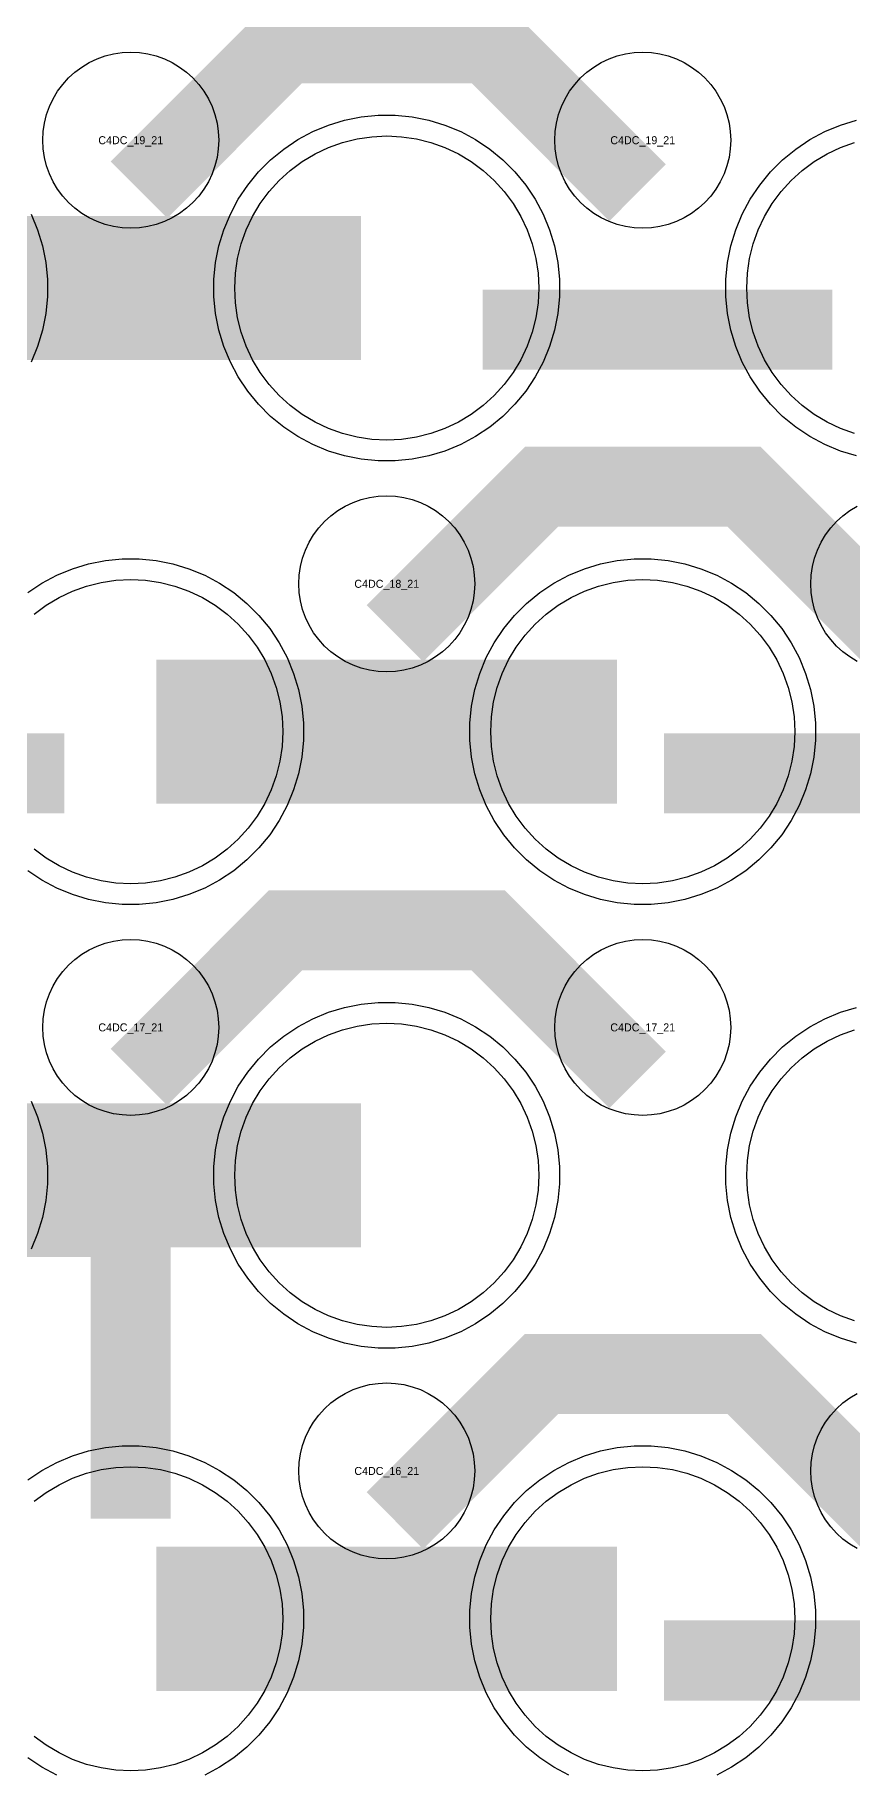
# Model space of a CAD drawing. Extents: x -11880 to 11880, y -14992 to 14992.
# Drawn here: x -5310 to -5055, y -12671 to -12128 of the extents above; entities that cross this region are included whole.
import ezdxf
from ezdxf.enums import TextEntityAlignment as Align

# ---------------------------------------------------------------- set-up
doc = ezdxf.new("R2010")
doc.units = 0
doc.header["$MEASUREMENT"] = 0
for name, color, linetype in [('GDS_775_DT_237', 138, 'CONTINUOUS'), ('RDL1_FS', 34, 'CONTINUOUS'), ('RDL_BS', 160, 'CONTINUOUS')]:
    doc.layers.add(name, color=color, linetype=linetype)

msp = doc.modelspace()

# ---------------------------------------------------------------- linework, layer by layer
at = {"layer": 'RDL1_FS', "color": 240, "true_color": 0xed1f24}
msp.add_lwpolyline([(-5200, -12254.354), (-5204.657, -12254.125), (-5209.268, -12253.441), (-5213.791, -12252.309), (-5218.181, -12250.737), (-5222.395, -12248.745), (-5226.395, -12246.347), (-5230.14, -12243.569), (-5233.594, -12240.439), (-5236.724, -12236.985), (-5239.502, -12233.24), (-5241.9, -12229.24), (-5243.892, -12225.026), (-5245.464, -12220.636), (-5246.596, -12216.113), (-5247.28, -12211.502), (-5247.509, -12206.845), (-5247.28, -12202.188), (-5246.596, -12197.577), (-5245.464, -12193.054), (-5243.892, -12188.664), (-5241.9, -12184.45), (-5239.502, -12180.45), (-5236.724, -12176.705), (-5233.594, -12173.251), (-5230.14, -12170.121), (-5226.395, -12167.343), (-5222.395, -12164.945), (-5218.181, -12162.953), (-5213.791, -12161.381), (-5209.268, -12160.249), (-5204.657, -12159.565), (-5200, -12159.336), (-5195.343, -12159.565), (-5190.732, -12160.249), (-5186.209, -12161.381), (-5181.819, -12162.953), (-5177.605, -12164.945), (-5173.605, -12167.343), (-5169.86, -12170.121), (-5166.406, -12173.251), (-5163.276, -12176.705), (-5160.498, -12180.45), (-5158.1, -12184.45), (-5156.108, -12188.664), (-5154.536, -12193.054), (-5153.404, -12197.577), (-5152.72, -12202.188), (-5152.491, -12206.845), (-5152.72, -12211.502), (-5153.404, -12216.113), (-5154.536, -12220.636), (-5156.108, -12225.026), (-5158.1, -12229.24), (-5160.498, -12233.24), (-5163.276, -12236.985), (-5166.406, -12240.439), (-5169.86, -12243.569), (-5173.605, -12246.347), (-5177.605, -12248.745), (-5181.819, -12250.737), (-5186.209, -12252.309), (-5190.732, -12253.441), (-5195.343, -12254.125)], close=True, dxfattribs=at)
msp.add_lwpolyline([(-5053.791, -12252.309), (-5058.181, -12250.737), (-5062.395, -12248.745), (-5066.395, -12246.347), (-5070.14, -12243.569), (-5073.594, -12240.439), (-5076.724, -12236.985), (-5079.502, -12233.24), (-5081.9, -12229.24), (-5083.892, -12225.026), (-5085.464, -12220.636), (-5086.596, -12216.113), (-5087.28, -12211.502), (-5087.509, -12206.845), (-5087.28, -12202.188), (-5086.596, -12197.577), (-5085.464, -12193.054), (-5083.892, -12188.664), (-5081.9, -12184.45), (-5079.502, -12180.45), (-5076.724, -12176.705), (-5073.594, -12173.251), (-5070.14, -12170.121), (-5066.395, -12167.343), (-5062.395, -12164.945), (-5058.181, -12162.953), (-5053.791, -12161.381)], dxfattribs=at)
for points in [[(-5351.998, -12206.845, 45, 45, 0), (-5279.998, -12206.845, 45, 45, 0)], [(-5279.998, -12206.845, 45, 45, 0), (-5207.998, -12206.845, 45, 45, 0)]]:
    msp.add_lwpolyline(points, format="xyseb", dxfattribs=at)
at = {"layer": 'RDL1_FS'}
for points in [[(-5310.14, -12308.686), (-5306.395, -12305.908), (-5302.395, -12303.51), (-5298.181, -12301.518), (-5293.791, -12299.946), (-5289.268, -12298.814), (-5284.657, -12298.13), (-5280, -12297.901), (-5275.343, -12298.13), (-5270.732, -12298.814), (-5266.209, -12299.946), (-5261.819, -12301.518), (-5257.605, -12303.51), (-5253.605, -12305.908), (-5249.86, -12308.686), (-5246.406, -12311.816), (-5243.276, -12315.27), (-5240.498, -12319.015), (-5238.1, -12323.015), (-5236.108, -12327.229), (-5234.536, -12331.619), (-5233.404, -12336.142), (-5232.72, -12340.753), (-5232.491, -12345.41), (-5232.72, -12350.067), (-5233.404, -12354.678), (-5234.536, -12359.201), (-5236.108, -12363.591), (-5238.1, -12367.805), (-5240.498, -12371.805), (-5243.276, -12375.55), (-5246.406, -12379.004), (-5249.86, -12382.134), (-5253.605, -12384.912), (-5257.605, -12387.31), (-5261.819, -12389.302), (-5266.209, -12390.874), (-5270.732, -12392.006), (-5275.343, -12392.69), (-5280, -12392.919), (-5284.657, -12392.69), (-5289.268, -12392.006), (-5293.791, -12390.874), (-5298.181, -12389.302), (-5302.395, -12387.31), (-5306.395, -12384.912), (-5310.14, -12382.134)], [(-5053.791, -12529.439), (-5058.181, -12527.867), (-5062.395, -12525.875), (-5066.395, -12523.477), (-5070.14, -12520.699), (-5073.594, -12517.569), (-5076.724, -12514.115), (-5079.502, -12510.37), (-5081.9, -12506.37), (-5083.892, -12502.156), (-5085.464, -12497.766), (-5086.596, -12493.243), (-5087.28, -12488.632), (-5087.509, -12483.975), (-5087.28, -12479.318), (-5086.596, -12474.707), (-5085.464, -12470.184), (-5083.892, -12465.794), (-5081.9, -12461.58), (-5079.502, -12457.58), (-5076.724, -12453.835), (-5073.594, -12450.381), (-5070.14, -12447.251), (-5066.395, -12444.473), (-5062.395, -12442.075), (-5058.181, -12440.083), (-5053.791, -12438.511)], [(-5310.14, -12585.816), (-5306.395, -12583.038), (-5302.395, -12580.64), (-5298.181, -12578.648), (-5293.791, -12577.076), (-5289.268, -12575.944), (-5284.657, -12575.26), (-5280, -12575.031), (-5275.343, -12575.26), (-5270.732, -12575.944), (-5266.209, -12577.076), (-5261.819, -12578.648), (-5257.605, -12580.64), (-5253.605, -12583.038), (-5249.86, -12585.816), (-5246.406, -12588.946), (-5243.276, -12592.4), (-5240.498, -12596.145), (-5238.1, -12600.145), (-5236.108, -12604.359), (-5234.536, -12608.749), (-5233.404, -12613.272), (-5232.72, -12617.883), (-5232.491, -12622.54), (-5232.72, -12627.197), (-5233.404, -12631.808), (-5234.536, -12636.331), (-5236.108, -12640.721), (-5238.1, -12644.935), (-5240.498, -12648.935), (-5243.276, -12652.68), (-5246.406, -12656.134), (-5249.86, -12659.264), (-5253.605, -12662.042), (-5257.605, -12664.44), (-5261.819, -12666.432), (-5266.209, -12668.004), (-5270.732, -12669.136), (-5275.343, -12669.82), (-5280, -12670.049), (-5284.657, -12669.82), (-5289.268, -12669.136), (-5293.791, -12668.004), (-5298.181, -12666.432), (-5302.395, -12664.44), (-5306.395, -12662.042), (-5310.14, -12659.264)]]:
    msp.add_lwpolyline(points, dxfattribs=at)
for points in [[(-5120, -12392.919), (-5124.657, -12392.69), (-5129.268, -12392.006), (-5133.791, -12390.874), (-5138.181, -12389.302), (-5142.395, -12387.31), (-5146.395, -12384.912), (-5150.14, -12382.134), (-5153.594, -12379.004), (-5156.724, -12375.55), (-5159.502, -12371.805), (-5161.9, -12367.805), (-5163.892, -12363.591), (-5165.464, -12359.201), (-5166.596, -12354.678), (-5167.28, -12350.067), (-5167.509, -12345.41), (-5167.28, -12340.753), (-5166.596, -12336.142), (-5165.464, -12331.619), (-5163.892, -12327.229), (-5161.9, -12323.015), (-5159.502, -12319.015), (-5156.724, -12315.27), (-5153.594, -12311.816), (-5150.14, -12308.686), (-5146.395, -12305.908), (-5142.395, -12303.51), (-5138.181, -12301.518), (-5133.791, -12299.946), (-5129.268, -12298.814), (-5124.657, -12298.13), (-5120, -12297.901), (-5115.343, -12298.13), (-5110.732, -12298.814), (-5106.209, -12299.946), (-5101.819, -12301.518), (-5097.605, -12303.51), (-5093.605, -12305.908), (-5089.86, -12308.686), (-5086.406, -12311.816), (-5083.276, -12315.27), (-5080.498, -12319.015), (-5078.1, -12323.015), (-5076.108, -12327.229), (-5074.536, -12331.619), (-5073.404, -12336.142), (-5072.72, -12340.753), (-5072.491, -12345.41), (-5072.72, -12350.067), (-5073.404, -12354.678), (-5074.536, -12359.201), (-5076.108, -12363.591), (-5078.1, -12367.805), (-5080.498, -12371.805), (-5083.276, -12375.55), (-5086.406, -12379.004), (-5089.86, -12382.134), (-5093.605, -12384.912), (-5097.605, -12387.31), (-5101.819, -12389.302), (-5106.209, -12390.874), (-5110.732, -12392.006), (-5115.343, -12392.69)], [(-5200, -12531.484), (-5204.657, -12531.255), (-5209.268, -12530.571), (-5213.791, -12529.439), (-5218.181, -12527.867), (-5222.395, -12525.875), (-5226.395, -12523.477), (-5230.14, -12520.699), (-5233.594, -12517.569), (-5236.724, -12514.115), (-5239.502, -12510.37), (-5241.9, -12506.37), (-5243.892, -12502.156), (-5245.464, -12497.766), (-5246.596, -12493.243), (-5247.28, -12488.632), (-5247.509, -12483.975), (-5247.28, -12479.318), (-5246.596, -12474.707), (-5245.464, -12470.184), (-5243.892, -12465.794), (-5241.9, -12461.58), (-5239.502, -12457.58), (-5236.724, -12453.835), (-5233.594, -12450.381), (-5230.14, -12447.251), (-5226.395, -12444.473), (-5222.395, -12442.075), (-5218.181, -12440.083), (-5213.791, -12438.511), (-5209.268, -12437.379), (-5204.657, -12436.695), (-5200, -12436.466), (-5195.343, -12436.695), (-5190.732, -12437.379), (-5186.209, -12438.511), (-5181.819, -12440.083), (-5177.605, -12442.075), (-5173.605, -12444.473), (-5169.86, -12447.251), (-5166.406, -12450.381), (-5163.276, -12453.835), (-5160.498, -12457.58), (-5158.1, -12461.58), (-5156.108, -12465.794), (-5154.536, -12470.184), (-5153.404, -12474.707), (-5152.72, -12479.318), (-5152.491, -12483.975), (-5152.72, -12488.632), (-5153.404, -12493.243), (-5154.536, -12497.766), (-5156.108, -12502.156), (-5158.1, -12506.37), (-5160.498, -12510.37), (-5163.276, -12514.115), (-5166.406, -12517.569), (-5169.86, -12520.699), (-5173.605, -12523.477), (-5177.605, -12525.875), (-5181.819, -12527.867), (-5186.209, -12529.439), (-5190.732, -12530.571), (-5195.343, -12531.255)], [(-5120, -12670.049), (-5124.657, -12669.82), (-5129.268, -12669.136), (-5133.791, -12668.004), (-5138.181, -12666.432), (-5142.395, -12664.44), (-5146.395, -12662.042), (-5150.14, -12659.264), (-5153.594, -12656.134), (-5156.724, -12652.68), (-5159.502, -12648.935), (-5161.9, -12644.935), (-5163.892, -12640.721), (-5165.464, -12636.331), (-5166.596, -12631.808), (-5167.28, -12627.197), (-5167.509, -12622.54), (-5167.28, -12617.883), (-5166.596, -12613.272), (-5165.464, -12608.749), (-5163.892, -12604.359), (-5161.9, -12600.145), (-5159.502, -12596.145), (-5156.724, -12592.4), (-5153.594, -12588.946), (-5150.14, -12585.816), (-5146.395, -12583.038), (-5142.395, -12580.64), (-5138.181, -12578.648), (-5133.791, -12577.076), (-5129.268, -12575.944), (-5124.657, -12575.26), (-5120, -12575.031), (-5115.343, -12575.26), (-5110.732, -12575.944), (-5106.209, -12577.076), (-5101.819, -12578.648), (-5097.605, -12580.64), (-5093.605, -12583.038), (-5089.86, -12585.816), (-5086.406, -12588.946), (-5083.276, -12592.4), (-5080.498, -12596.145), (-5078.1, -12600.145), (-5076.108, -12604.359), (-5074.536, -12608.749), (-5073.404, -12613.272), (-5072.72, -12617.883), (-5072.491, -12622.54), (-5072.72, -12627.197), (-5073.404, -12631.808), (-5074.536, -12636.331), (-5076.108, -12640.721), (-5078.1, -12644.935), (-5080.498, -12648.935), (-5083.276, -12652.68), (-5086.406, -12656.134), (-5089.86, -12659.264), (-5093.605, -12662.042), (-5097.605, -12664.44), (-5101.819, -12666.432), (-5106.209, -12668.004), (-5110.732, -12669.136), (-5115.343, -12669.82)]]:
    msp.add_lwpolyline(points, close=True, dxfattribs=at)
for points in [[(-5271.998, -12345.41, 45, 45, 0), (-5199.998, -12345.41, 45, 45, 0)], [(-5199.998, -12345.41, 45, 45, 0), (-5127.998, -12345.41, 45, 45, 0)], [(-5351.998, -12483.975, 45, 45, 0), (-5279.998, -12483.975, 45, 45, 0)], [(-5279.998, -12483.975, 45, 45, 0), (-5207.998, -12483.975, 45, 45, 0)], [(-5271.998, -12622.54, 45, 45, 0), (-5199.998, -12622.54, 45, 45, 0)], [(-5199.998, -12622.54, 45, 45, 0), (-5127.998, -12622.54, 45, 45, 0)]]:
    msp.add_lwpolyline(points, format="xyseb", dxfattribs=at)
at = {"layer": 'RDL_BS'}
for points in [[(-5277.438, -12176.159, 25, 25, 0), (-5231.623, -12130.344, 25, 25, 0), (-5198.07, -12130.344, 25, 25, 0)], [(-5121.599, -12177.058, 25, 25, 0), (-5168.313, -12130.344, 25, 25, 0), (-5198.071, -12130.344, 25, 25, 0)], [(-5197.438, -12314.724, 25, 25, 0), (-5151.623, -12268.909, 25, 25, 0), (-5118.07, -12268.909, 25, 25, 0)], [(-5041.599, -12315.623, 25, 25, 0), (-5088.313, -12268.909, 25, 25, 0), (-5118.071, -12268.909, 25, 25, 0)], [(-5409.984, -12358.423, 25, 25, 0), (-5300.719, -12358.423, 25, 25, 0)], [(-5027.5, -12358.423, 25, 25, 0), (-5113.333, -12358.423, 25, 25, 0)], [(-5067.056, -12358.423, 25, 25, 0), (-5108.26, -12358.423, 25, 25, 0)], [(-5277.438, -12453.289, 25, 25, 0), (-5231.623, -12407.474, 25, 25, 0), (-5198.07, -12407.474, 25, 25, 0)], [(-5121.599, -12454.188, 25, 25, 0), (-5168.313, -12407.474, 25, 25, 0), (-5198.071, -12407.474, 25, 25, 0)], [(-5280, -12591.265, 25, 25, 0), (-5280, -12484.488, 25, 25, 0)], [(-5267.5, -12496.988, 25, 25, 0), (-5353.333, -12496.988, 25, 25, 0)], [(-5307.056, -12496.988, 25, 25, 0), (-5348.26, -12496.988, 25, 25, 0)], [(-5280, -12514.957, 25, 25, 0), (-5280, -12560.577, 25, 25, 0)], [(-5197.438, -12591.854, 25, 25, 0), (-5151.623, -12546.039, 25, 25, 0), (-5118.07, -12546.039, 25, 25, 0)], [(-5041.599, -12592.753, 25, 25, 0), (-5088.313, -12546.039, 25, 25, 0), (-5118.071, -12546.039, 25, 25, 0)], [(-5027.5, -12635.553, 25, 25, 0), (-5113.333, -12635.553, 25, 25, 0)], [(-5067.056, -12635.553, 25, 25, 0), (-5108.26, -12635.553, 25, 25, 0)]]:
    msp.add_lwpolyline(points, format="xyseb", dxfattribs=at)
for points in [[(-5280, -12188.151), (-5282.693, -12188.019), (-5285.365, -12187.623), (-5287.984, -12186.966), (-5290.519, -12186.059), (-5292.956, -12184.907), (-5295.28, -12183.514), (-5297.443, -12181.911), (-5299.442, -12180.099), (-5301.254, -12178.1), (-5302.857, -12175.937), (-5304.25, -12173.613), (-5305.402, -12171.176), (-5306.309, -12168.641), (-5306.966, -12166.022), (-5307.362, -12163.35), (-5307.494, -12160.657), (-5307.362, -12157.964), (-5306.966, -12155.292), (-5306.309, -12152.673), (-5305.402, -12150.138), (-5304.25, -12147.701), (-5302.857, -12145.377), (-5301.254, -12143.214), (-5299.442, -12141.215), (-5297.443, -12139.403), (-5295.28, -12137.8), (-5292.956, -12136.407), (-5290.519, -12135.255), (-5287.984, -12134.348), (-5285.365, -12133.691), (-5282.693, -12133.295), (-5280, -12133.163), (-5277.307, -12133.295), (-5274.635, -12133.691), (-5272.016, -12134.348), (-5269.481, -12135.255), (-5267.044, -12136.407), (-5264.72, -12137.8), (-5262.557, -12139.403), (-5260.558, -12141.215), (-5258.746, -12143.214), (-5257.143, -12145.377), (-5255.75, -12147.701), (-5254.598, -12150.138), (-5253.691, -12152.673), (-5253.034, -12155.292), (-5252.638, -12157.964), (-5252.506, -12160.657), (-5252.638, -12163.35), (-5253.034, -12166.022), (-5253.691, -12168.641), (-5254.598, -12171.176), (-5255.75, -12173.613), (-5257.143, -12175.937), (-5258.746, -12178.1), (-5260.558, -12180.099), (-5262.557, -12181.911), (-5264.72, -12183.514), (-5267.044, -12184.907), (-5269.481, -12186.059), (-5272.016, -12186.966), (-5274.635, -12187.623), (-5277.307, -12188.019)], [(-5120, -12188.151), (-5122.693, -12188.019), (-5125.365, -12187.623), (-5127.984, -12186.966), (-5130.519, -12186.059), (-5132.956, -12184.907), (-5135.28, -12183.514), (-5137.443, -12181.911), (-5139.442, -12180.099), (-5141.254, -12178.1), (-5142.857, -12175.937), (-5144.25, -12173.613), (-5145.402, -12171.176), (-5146.309, -12168.641), (-5146.966, -12166.022), (-5147.362, -12163.35), (-5147.494, -12160.657), (-5147.362, -12157.964), (-5146.966, -12155.292), (-5146.309, -12152.673), (-5145.402, -12150.138), (-5144.25, -12147.701), (-5142.857, -12145.377), (-5141.254, -12143.214), (-5139.442, -12141.215), (-5137.443, -12139.403), (-5135.28, -12137.8), (-5132.956, -12136.407), (-5130.519, -12135.255), (-5127.984, -12134.348), (-5125.365, -12133.691), (-5122.693, -12133.295), (-5120, -12133.163), (-5117.307, -12133.295), (-5114.635, -12133.691), (-5112.016, -12134.348), (-5109.481, -12135.255), (-5107.044, -12136.407), (-5104.72, -12137.8), (-5102.557, -12139.403), (-5100.558, -12141.215), (-5098.746, -12143.214), (-5097.143, -12145.377), (-5095.75, -12147.701), (-5094.598, -12150.138), (-5093.691, -12152.673), (-5093.034, -12155.292), (-5092.638, -12157.964), (-5092.506, -12160.657), (-5092.638, -12163.35), (-5093.034, -12166.022), (-5093.691, -12168.641), (-5094.598, -12171.176), (-5095.75, -12173.613), (-5097.143, -12175.937), (-5098.746, -12178.1), (-5100.558, -12180.099), (-5102.557, -12181.911), (-5104.72, -12183.514), (-5107.044, -12184.907), (-5109.481, -12186.059), (-5112.016, -12186.966), (-5114.635, -12187.623), (-5117.307, -12188.019)], [(-5200, -12326.716), (-5202.693, -12326.584), (-5205.365, -12326.188), (-5207.984, -12325.531), (-5210.519, -12324.624), (-5212.956, -12323.472), (-5215.28, -12322.079), (-5217.443, -12320.476), (-5219.442, -12318.664), (-5221.254, -12316.665), (-5222.857, -12314.502), (-5224.25, -12312.178), (-5225.402, -12309.741), (-5226.309, -12307.206), (-5226.966, -12304.587), (-5227.362, -12301.915), (-5227.494, -12299.222), (-5227.362, -12296.529), (-5226.966, -12293.857), (-5226.309, -12291.238), (-5225.402, -12288.703), (-5224.25, -12286.266), (-5222.857, -12283.942), (-5221.254, -12281.779), (-5219.442, -12279.78), (-5217.443, -12277.968), (-5215.28, -12276.365), (-5212.956, -12274.972), (-5210.519, -12273.82), (-5207.984, -12272.913), (-5205.365, -12272.256), (-5202.693, -12271.86), (-5200, -12271.728), (-5197.307, -12271.86), (-5194.635, -12272.256), (-5192.016, -12272.913), (-5189.481, -12273.82), (-5187.044, -12274.972), (-5184.72, -12276.365), (-5182.557, -12277.968), (-5180.558, -12279.78), (-5178.746, -12281.779), (-5177.143, -12283.942), (-5175.75, -12286.266), (-5174.598, -12288.703), (-5173.691, -12291.238), (-5173.034, -12293.857), (-5172.638, -12296.529), (-5172.506, -12299.222), (-5172.638, -12301.915), (-5173.034, -12304.587), (-5173.691, -12307.206), (-5174.598, -12309.741), (-5175.75, -12312.178), (-5177.143, -12314.502), (-5178.746, -12316.665), (-5180.558, -12318.664), (-5182.557, -12320.476), (-5184.72, -12322.079), (-5187.044, -12323.472), (-5189.481, -12324.624), (-5192.016, -12325.531), (-5194.635, -12326.188), (-5197.307, -12326.584)], [(-5122.644, -12399.41), (-5127.938, -12398.893), (-5133.165, -12397.847), (-5138.205, -12396.316), (-5143.115, -12394.285), (-5147.777, -12391.793), (-5152.191, -12388.846), (-5156.292, -12385.484), (-5160.074, -12381.702), (-5163.436, -12377.601), (-5166.383, -12373.187), (-5168.875, -12368.525), (-5170.906, -12363.615), (-5172.437, -12358.575), (-5173.483, -12353.348), (-5174, -12348.054), (-5174, -12342.766), (-5173.483, -12337.472), (-5172.437, -12332.245), (-5170.906, -12327.205), (-5168.875, -12322.295), (-5166.383, -12317.633), (-5163.436, -12313.219), (-5160.074, -12309.118), (-5156.292, -12305.336), (-5152.191, -12301.974), (-5147.777, -12299.027), (-5143.115, -12296.535), (-5138.205, -12294.504), (-5133.165, -12292.973), (-5127.938, -12291.927), (-5122.644, -12291.41), (-5117.356, -12291.41), (-5112.062, -12291.927), (-5106.835, -12292.973), (-5101.795, -12294.504), (-5096.885, -12296.535), (-5092.223, -12299.027), (-5087.809, -12301.974), (-5083.708, -12305.336), (-5079.926, -12309.118), (-5076.564, -12313.219), (-5073.617, -12317.633), (-5071.125, -12322.295), (-5069.094, -12327.205), (-5067.563, -12332.245), (-5066.517, -12337.472), (-5066, -12342.766), (-5066, -12348.054), (-5066.517, -12353.348), (-5067.563, -12358.575), (-5069.094, -12363.615), (-5071.125, -12368.525), (-5073.617, -12373.187), (-5076.564, -12377.601), (-5079.926, -12381.702), (-5083.708, -12385.484), (-5087.809, -12388.846), (-5092.223, -12391.793), (-5096.885, -12394.285), (-5101.795, -12396.316), (-5106.835, -12397.847), (-5112.062, -12398.893), (-5117.356, -12399.41)], [(-5280, -12465.281), (-5282.693, -12465.149), (-5285.365, -12464.753), (-5287.984, -12464.096), (-5290.519, -12463.189), (-5292.956, -12462.037), (-5295.28, -12460.644), (-5297.443, -12459.041), (-5299.442, -12457.229), (-5301.254, -12455.23), (-5302.857, -12453.067), (-5304.25, -12450.743), (-5305.402, -12448.306), (-5306.309, -12445.771), (-5306.966, -12443.152), (-5307.362, -12440.48), (-5307.494, -12437.787), (-5307.362, -12435.094), (-5306.966, -12432.422), (-5306.309, -12429.803), (-5305.402, -12427.268), (-5304.25, -12424.831), (-5302.857, -12422.507), (-5301.254, -12420.344), (-5299.442, -12418.345), (-5297.443, -12416.533), (-5295.28, -12414.93), (-5292.956, -12413.537), (-5290.519, -12412.385), (-5287.984, -12411.478), (-5285.365, -12410.821), (-5282.693, -12410.425), (-5280, -12410.293), (-5277.307, -12410.425), (-5274.635, -12410.821), (-5272.016, -12411.478), (-5269.481, -12412.385), (-5267.044, -12413.537), (-5264.72, -12414.93), (-5262.557, -12416.533), (-5260.558, -12418.345), (-5258.746, -12420.344), (-5257.143, -12422.507), (-5255.75, -12424.831), (-5254.598, -12427.268), (-5253.691, -12429.803), (-5253.034, -12432.422), (-5252.638, -12435.094), (-5252.506, -12437.787), (-5252.638, -12440.48), (-5253.034, -12443.152), (-5253.691, -12445.771), (-5254.598, -12448.306), (-5255.75, -12450.743), (-5257.143, -12453.067), (-5258.746, -12455.23), (-5260.558, -12457.229), (-5262.557, -12459.041), (-5264.72, -12460.644), (-5267.044, -12462.037), (-5269.481, -12463.189), (-5272.016, -12464.096), (-5274.635, -12464.753), (-5277.307, -12465.149)], [(-5120, -12465.281), (-5122.693, -12465.149), (-5125.365, -12464.753), (-5127.984, -12464.096), (-5130.519, -12463.189), (-5132.956, -12462.037), (-5135.28, -12460.644), (-5137.443, -12459.041), (-5139.442, -12457.229), (-5141.254, -12455.23), (-5142.857, -12453.067), (-5144.25, -12450.743), (-5145.402, -12448.306), (-5146.309, -12445.771), (-5146.966, -12443.152), (-5147.362, -12440.48), (-5147.494, -12437.787), (-5147.362, -12435.094), (-5146.966, -12432.422), (-5146.309, -12429.803), (-5145.402, -12427.268), (-5144.25, -12424.831), (-5142.857, -12422.507), (-5141.254, -12420.344), (-5139.442, -12418.345), (-5137.443, -12416.533), (-5135.28, -12414.93), (-5132.956, -12413.537), (-5130.519, -12412.385), (-5127.984, -12411.478), (-5125.365, -12410.821), (-5122.693, -12410.425), (-5120, -12410.293), (-5117.307, -12410.425), (-5114.635, -12410.821), (-5112.016, -12411.478), (-5109.481, -12412.385), (-5107.044, -12413.537), (-5104.72, -12414.93), (-5102.557, -12416.533), (-5100.558, -12418.345), (-5098.746, -12420.344), (-5097.143, -12422.507), (-5095.75, -12424.831), (-5094.598, -12427.268), (-5093.691, -12429.803), (-5093.034, -12432.422), (-5092.638, -12435.094), (-5092.506, -12437.787), (-5092.638, -12440.48), (-5093.034, -12443.152), (-5093.691, -12445.771), (-5094.598, -12448.306), (-5095.75, -12450.743), (-5097.143, -12453.067), (-5098.746, -12455.23), (-5100.558, -12457.229), (-5102.557, -12459.041), (-5104.72, -12460.644), (-5107.044, -12462.037), (-5109.481, -12463.189), (-5112.016, -12464.096), (-5114.635, -12464.753), (-5117.307, -12465.149)], [(-5202.644, -12537.975), (-5207.938, -12537.458), (-5213.165, -12536.412), (-5218.205, -12534.881), (-5223.115, -12532.85), (-5227.777, -12530.358), (-5232.191, -12527.411), (-5236.292, -12524.049), (-5240.074, -12520.267), (-5243.436, -12516.166), (-5246.383, -12511.752), (-5248.875, -12507.09), (-5250.906, -12502.18), (-5252.437, -12497.14), (-5253.483, -12491.913), (-5254, -12486.619), (-5254, -12481.331), (-5253.483, -12476.037), (-5252.437, -12470.81), (-5250.906, -12465.77), (-5248.875, -12460.86), (-5246.383, -12456.198), (-5243.436, -12451.784), (-5240.074, -12447.683), (-5236.292, -12443.901), (-5232.191, -12440.539), (-5227.777, -12437.592), (-5223.115, -12435.1), (-5218.205, -12433.069), (-5213.165, -12431.538), (-5207.938, -12430.492), (-5202.644, -12429.975), (-5197.356, -12429.975), (-5192.062, -12430.492), (-5186.835, -12431.538), (-5181.795, -12433.069), (-5176.885, -12435.1), (-5172.223, -12437.592), (-5167.809, -12440.539), (-5163.708, -12443.901), (-5159.926, -12447.683), (-5156.564, -12451.784), (-5153.617, -12456.198), (-5151.125, -12460.86), (-5149.094, -12465.77), (-5147.563, -12470.81), (-5146.517, -12476.037), (-5146, -12481.331), (-5146, -12486.619), (-5146.517, -12491.913), (-5147.563, -12497.14), (-5149.094, -12502.18), (-5151.125, -12507.09), (-5153.617, -12511.752), (-5156.564, -12516.166), (-5159.926, -12520.267), (-5163.708, -12524.049), (-5167.809, -12527.411), (-5172.223, -12530.358), (-5176.885, -12532.85), (-5181.795, -12534.881), (-5186.835, -12536.412), (-5192.062, -12537.458), (-5197.356, -12537.975)], [(-5200, -12603.846), (-5202.693, -12603.714), (-5205.365, -12603.318), (-5207.984, -12602.661), (-5210.519, -12601.754), (-5212.956, -12600.602), (-5215.28, -12599.209), (-5217.443, -12597.606), (-5219.442, -12595.794), (-5221.254, -12593.795), (-5222.857, -12591.632), (-5224.25, -12589.308), (-5225.402, -12586.871), (-5226.309, -12584.336), (-5226.966, -12581.717), (-5227.362, -12579.045), (-5227.494, -12576.352), (-5227.362, -12573.659), (-5226.966, -12570.987), (-5226.309, -12568.368), (-5225.402, -12565.833), (-5224.25, -12563.396), (-5222.857, -12561.072), (-5221.254, -12558.909), (-5219.442, -12556.91), (-5217.443, -12555.098), (-5215.28, -12553.495), (-5212.956, -12552.102), (-5210.519, -12550.95), (-5207.984, -12550.043), (-5205.365, -12549.386), (-5202.693, -12548.99), (-5200, -12548.858), (-5197.307, -12548.99), (-5194.635, -12549.386), (-5192.016, -12550.043), (-5189.481, -12550.95), (-5187.044, -12552.102), (-5184.72, -12553.495), (-5182.557, -12555.098), (-5180.558, -12556.91), (-5178.746, -12558.909), (-5177.143, -12561.072), (-5175.75, -12563.396), (-5174.598, -12565.833), (-5173.691, -12568.368), (-5173.034, -12570.987), (-5172.638, -12573.659), (-5172.506, -12576.352), (-5172.638, -12579.045), (-5173.034, -12581.717), (-5173.691, -12584.336), (-5174.598, -12586.871), (-5175.75, -12589.308), (-5177.143, -12591.632), (-5178.746, -12593.795), (-5180.558, -12595.794), (-5182.557, -12597.606), (-5184.72, -12599.209), (-5187.044, -12600.602), (-5189.481, -12601.754), (-5192.016, -12602.661), (-5194.635, -12603.318), (-5197.307, -12603.714)]]:
    msp.add_lwpolyline(points, close=True, dxfattribs=at)
at = {"layer": 'RDL_BS', "color": 240, "true_color": 0xed1f24}
msp.add_lwpolyline([(-5202.644, -12260.845), (-5207.938, -12260.328), (-5213.165, -12259.282), (-5218.205, -12257.751), (-5223.115, -12255.72), (-5227.777, -12253.228), (-5232.191, -12250.281), (-5236.292, -12246.919), (-5240.074, -12243.137), (-5243.436, -12239.036), (-5246.383, -12234.622), (-5248.875, -12229.96), (-5250.906, -12225.05), (-5252.437, -12220.01), (-5253.483, -12214.783), (-5254, -12209.489), (-5254, -12204.201), (-5253.483, -12198.907), (-5252.437, -12193.68), (-5250.906, -12188.64), (-5248.875, -12183.73), (-5246.383, -12179.068), (-5243.436, -12174.654), (-5240.074, -12170.553), (-5236.292, -12166.771), (-5232.191, -12163.409), (-5227.777, -12160.462), (-5223.115, -12157.97), (-5218.205, -12155.939), (-5213.165, -12154.408), (-5207.938, -12153.362), (-5202.644, -12152.845), (-5197.356, -12152.845), (-5192.062, -12153.362), (-5186.835, -12154.408), (-5181.795, -12155.939), (-5176.885, -12157.97), (-5172.223, -12160.462), (-5167.809, -12163.409), (-5163.708, -12166.771), (-5159.926, -12170.553), (-5156.564, -12174.654), (-5153.617, -12179.068), (-5151.125, -12183.73), (-5149.094, -12188.64), (-5147.563, -12193.68), (-5146.517, -12198.907), (-5146, -12204.201), (-5146, -12209.489), (-5146.517, -12214.783), (-5147.563, -12220.01), (-5149.094, -12225.05), (-5151.125, -12229.96), (-5153.617, -12234.622), (-5156.564, -12239.036), (-5159.926, -12243.137), (-5163.708, -12246.919), (-5167.809, -12250.281), (-5172.223, -12253.228), (-5176.885, -12255.72), (-5181.795, -12257.751), (-5186.835, -12259.282), (-5192.062, -12260.328), (-5197.356, -12260.845)], close=True, dxfattribs=at)
for points in [[(-5053.165, -12259.282), (-5058.205, -12257.751), (-5063.115, -12255.72), (-5067.777, -12253.228), (-5072.191, -12250.281), (-5076.292, -12246.919), (-5080.074, -12243.137), (-5083.436, -12239.036), (-5086.383, -12234.622), (-5088.875, -12229.96), (-5090.906, -12225.05), (-5092.437, -12220.01), (-5093.483, -12214.783), (-5094, -12209.489), (-5094, -12204.201), (-5093.483, -12198.907), (-5092.437, -12193.68), (-5090.906, -12188.64), (-5088.875, -12183.73), (-5086.383, -12179.068), (-5083.436, -12174.654), (-5080.074, -12170.553), (-5076.292, -12166.771), (-5072.191, -12163.409), (-5067.777, -12160.462), (-5063.115, -12157.97), (-5058.205, -12155.939), (-5053.165, -12154.408)], [(-5311.125, -12183.73), (-5309.094, -12188.64), (-5307.563, -12193.68), (-5306.517, -12198.907), (-5306, -12204.201), (-5306, -12209.489), (-5306.517, -12214.783), (-5307.563, -12220.01), (-5309.094, -12225.05), (-5311.125, -12229.96)]]:
    msp.add_lwpolyline(points, dxfattribs=at)
msp.add_lwpolyline([(-5169.984, -12219.858, 25, 25, 0), (-5060.719, -12219.858, 25, 25, 0)], format="xyseb", dxfattribs=at)
at = {"layer": 'RDL_BS'}
for points in [[(-5052.956, -12323.472), (-5055.28, -12322.079), (-5057.443, -12320.476), (-5059.442, -12318.664), (-5061.254, -12316.665), (-5062.857, -12314.502), (-5064.25, -12312.178), (-5065.402, -12309.741), (-5066.309, -12307.206), (-5066.966, -12304.587), (-5067.362, -12301.915), (-5067.494, -12299.222), (-5067.362, -12296.529), (-5066.966, -12293.857), (-5066.309, -12291.238), (-5065.402, -12288.703), (-5064.25, -12286.266), (-5062.857, -12283.942), (-5061.254, -12281.779), (-5059.442, -12279.78), (-5057.443, -12277.968), (-5055.28, -12276.365), (-5052.956, -12274.972)], [(-5312.191, -12301.974), (-5307.777, -12299.027), (-5303.115, -12296.535), (-5298.205, -12294.504), (-5293.165, -12292.973), (-5287.938, -12291.927), (-5282.644, -12291.41), (-5277.356, -12291.41), (-5272.062, -12291.927), (-5266.835, -12292.973), (-5261.795, -12294.504), (-5256.885, -12296.535), (-5252.223, -12299.027), (-5247.809, -12301.974), (-5243.708, -12305.336), (-5239.926, -12309.118), (-5236.564, -12313.219), (-5233.617, -12317.633), (-5231.125, -12322.295), (-5229.094, -12327.205), (-5227.563, -12332.245), (-5226.517, -12337.472), (-5226, -12342.766), (-5226, -12348.054), (-5226.517, -12353.348), (-5227.563, -12358.575), (-5229.094, -12363.615), (-5231.125, -12368.525), (-5233.617, -12373.187), (-5236.564, -12377.601), (-5239.926, -12381.702), (-5243.708, -12385.484), (-5247.809, -12388.846), (-5252.223, -12391.793), (-5256.885, -12394.285), (-5261.795, -12396.316), (-5266.835, -12397.847), (-5272.062, -12398.893), (-5277.356, -12399.41), (-5282.644, -12399.41), (-5287.938, -12398.893), (-5293.165, -12397.847), (-5298.205, -12396.316), (-5303.115, -12394.285), (-5307.777, -12391.793), (-5312.191, -12388.846)], [(-5053.165, -12536.412), (-5058.205, -12534.881), (-5063.115, -12532.85), (-5067.777, -12530.358), (-5072.191, -12527.411), (-5076.292, -12524.049), (-5080.074, -12520.267), (-5083.436, -12516.166), (-5086.383, -12511.752), (-5088.875, -12507.09), (-5090.906, -12502.18), (-5092.437, -12497.14), (-5093.483, -12491.913), (-5094, -12486.619), (-5094, -12481.331), (-5093.483, -12476.037), (-5092.437, -12470.81), (-5090.906, -12465.77), (-5088.875, -12460.86), (-5086.383, -12456.198), (-5083.436, -12451.784), (-5080.074, -12447.683), (-5076.292, -12443.901), (-5072.191, -12440.539), (-5067.777, -12437.592), (-5063.115, -12435.1), (-5058.205, -12433.069), (-5053.165, -12431.538)], [(-5311.125, -12460.86), (-5309.094, -12465.77), (-5307.563, -12470.81), (-5306.517, -12476.037), (-5306, -12481.331), (-5306, -12486.619), (-5306.517, -12491.913), (-5307.563, -12497.14), (-5309.094, -12502.18), (-5311.125, -12507.09)], [(-5052.956, -12600.602), (-5055.28, -12599.209), (-5057.443, -12597.606), (-5059.442, -12595.794), (-5061.254, -12593.795), (-5062.857, -12591.632), (-5064.25, -12589.308), (-5065.402, -12586.871), (-5066.309, -12584.336), (-5066.966, -12581.717), (-5067.362, -12579.045), (-5067.494, -12576.352), (-5067.362, -12573.659), (-5066.966, -12570.987), (-5066.309, -12568.368), (-5065.402, -12565.833), (-5064.25, -12563.396), (-5062.857, -12561.072), (-5061.254, -12558.909), (-5059.442, -12556.91), (-5057.443, -12555.098), (-5055.28, -12553.495), (-5052.956, -12552.102)], [(-5312.191, -12579.104), (-5307.777, -12576.157), (-5303.115, -12573.665), (-5298.205, -12571.634), (-5293.165, -12570.103), (-5287.938, -12569.057), (-5282.644, -12568.54), (-5277.356, -12568.54), (-5272.062, -12569.057), (-5266.835, -12570.103), (-5261.795, -12571.634), (-5256.885, -12573.665), (-5252.223, -12576.157), (-5247.809, -12579.104), (-5243.708, -12582.466), (-5239.926, -12586.248), (-5236.564, -12590.349), (-5233.617, -12594.763), (-5231.125, -12599.425), (-5229.094, -12604.335), (-5227.563, -12609.375), (-5226.517, -12614.602), (-5226, -12619.896), (-5226, -12625.184), (-5226.517, -12630.478), (-5227.563, -12635.705), (-5229.094, -12640.745), (-5231.125, -12645.655), (-5233.617, -12650.317), (-5236.564, -12654.731), (-5239.926, -12658.832), (-5243.708, -12662.614), (-5247.809, -12665.976), (-5252.223, -12668.923), (-5256.885, -12671.415)], [(-5143.115, -12671.415), (-5147.777, -12668.923), (-5152.191, -12665.976), (-5156.292, -12662.614), (-5160.074, -12658.832), (-5163.436, -12654.731), (-5166.383, -12650.317), (-5168.875, -12645.655), (-5170.906, -12640.745), (-5172.437, -12635.705), (-5173.483, -12630.478), (-5174, -12625.184), (-5174, -12619.896), (-5173.483, -12614.602), (-5172.437, -12609.375), (-5170.906, -12604.335), (-5168.875, -12599.425), (-5166.383, -12594.763), (-5163.436, -12590.349), (-5160.074, -12586.248), (-5156.292, -12582.466), (-5152.191, -12579.104), (-5147.777, -12576.157), (-5143.115, -12573.665), (-5138.205, -12571.634), (-5133.165, -12570.103), (-5127.938, -12569.057), (-5122.644, -12568.54), (-5117.356, -12568.54), (-5112.062, -12569.057), (-5106.835, -12570.103), (-5101.795, -12571.634), (-5096.885, -12573.665), (-5092.223, -12576.157), (-5087.809, -12579.104), (-5083.708, -12582.466), (-5079.926, -12586.248), (-5076.564, -12590.349), (-5073.617, -12594.763), (-5071.125, -12599.425), (-5069.094, -12604.335), (-5067.563, -12609.375), (-5066.517, -12614.602), (-5066, -12619.896), (-5066, -12625.184), (-5066.517, -12630.478), (-5067.563, -12635.705), (-5069.094, -12640.745), (-5071.125, -12645.655), (-5073.617, -12650.317), (-5076.564, -12654.731), (-5079.926, -12658.832), (-5083.708, -12662.614), (-5087.809, -12665.976), (-5092.223, -12668.923), (-5096.885, -12671.415)], [(-5303.115, -12671.415), (-5307.777, -12668.923), (-5312.191, -12665.976)]]:
    msp.add_lwpolyline(points, dxfattribs=at)

# ---------------------------------------------------------------- texts
at = {"layer": 'GDS_775_DT_237'}
for s, p in [('C4DC_19_21', (-5280, -12160.657)), ('C4DC_19_21', (-5280, -12160.657)), ('C4DC_19_21', (-5120, -12160.657)), ('C4DC_19_21', (-5120, -12160.657)), ('C4DC_18_21', (-5200, -12299.222)), ('C4DC_18_21', (-5200, -12299.222)), ('C4DC_17_21', (-5280, -12437.787)), ('C4DC_17_21', (-5280, -12437.787)), ('C4DC_17_21', (-5120, -12437.787)), ('C4DC_17_21', (-5120, -12437.787)), ('C4DC_16_21', (-5200, -12576.352)), ('C4DC_16_21', (-5200, -12576.352))]:
    msp.add_text(s, height=2.5, dxfattribs=at).set_placement(p, align=Align.MIDDLE_CENTER)

doc.saveas('drawing.dxf')
